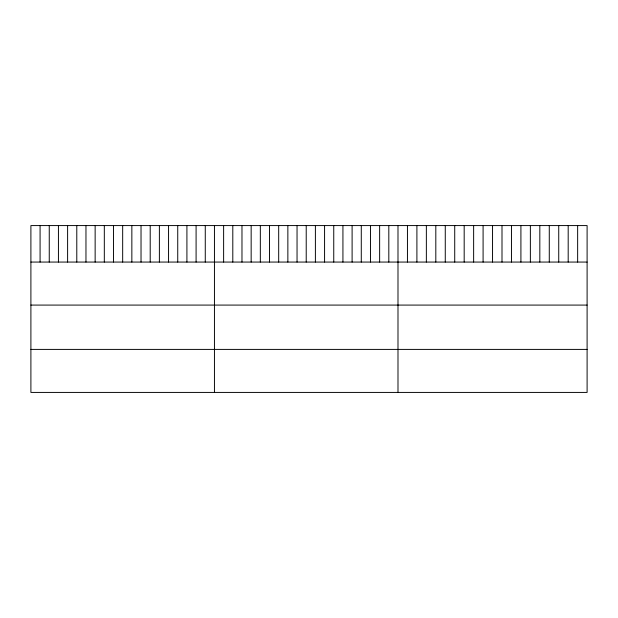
<?xml version="1.0" encoding="UTF-8"?>
<svg xmlns="http://www.w3.org/2000/svg" width="618" height="618" viewBox="0 0 618 618"><rect width="100%" height="100%" fill="white"/><g stroke="black" fill="none" stroke-linecap="round" stroke-linejoin="round"><path stroke-width="0.93" d="M587.1 262.063L587.1 392.422L30.9 392.422L30.9 225.578L587.1 225.578L587.1 262.063L30.9 262.063M30.9 305.083L587.1 305.083M30.9 349.402L587.1 349.402M577.645 225.578L577.645 262.063M568.189 225.578L568.189 262.063M558.734 225.578L558.734 262.063M549.278 225.578L549.278 262.063M539.823 225.578L539.823 262.063M530.368 225.578L530.368 262.063M520.912 225.578L520.912 262.063M511.457 225.578L511.457 262.063M502.001 225.578L502.001 262.063M492.546 225.578L492.546 262.063M483.091 225.578L483.091 262.063M473.635 225.578L473.635 262.063M464.18 225.578L464.18 262.063M454.724 225.578L454.724 262.063M445.269 225.578L445.269 262.063M435.814 225.578L435.814 262.063M426.358 225.578L426.358 262.063M416.903 225.578L416.903 262.063M407.447 225.578L407.447 262.063M397.992 225.578L397.992 392.422M388.815 225.578L388.815 262.063M379.637 225.578L379.637 262.063M370.46 225.578L370.46 262.063M361.283 225.578L361.283 262.063M352.106 225.578L352.106 262.063M342.928 225.578L342.928 262.063M333.751 225.578L333.751 262.063M324.574 225.578L324.574 262.063M315.396 225.578L315.396 262.063M306.219 225.578L306.219 262.063M297.042 225.578L297.042 262.063M287.864 225.578L287.864 262.063M278.687 225.578L278.687 262.063M269.51 225.578L269.51 262.063M260.332 225.578L260.332 262.063M251.155 225.578L251.155 262.063M241.978 225.578L241.978 262.063M232.801 225.578L232.801 262.063M223.623 225.578L223.623 262.063M214.446 225.578L214.446 392.422M205.269 225.578L205.269 262.063M196.091 225.578L196.091 262.063M186.914 225.578L186.914 262.063M177.737 225.578L177.737 262.063M168.559 225.578L168.559 262.063M159.382 225.578L159.382 262.063M150.205 225.578L150.205 262.063M141.028 225.578L141.028 262.063M131.85 225.578L131.85 262.063M122.673 225.578L122.673 262.063M113.496 225.578L113.496 262.063M104.318 225.578L104.318 262.063M95.141 225.578L95.141 262.063M85.964 225.578L85.964 262.063M76.787 225.578L76.787 262.063M67.609 225.578L67.609 262.063M58.432 225.578L58.432 262.063M49.255 225.578L49.255 262.063M40.077 225.578L40.077 262.063"/></g></svg>
